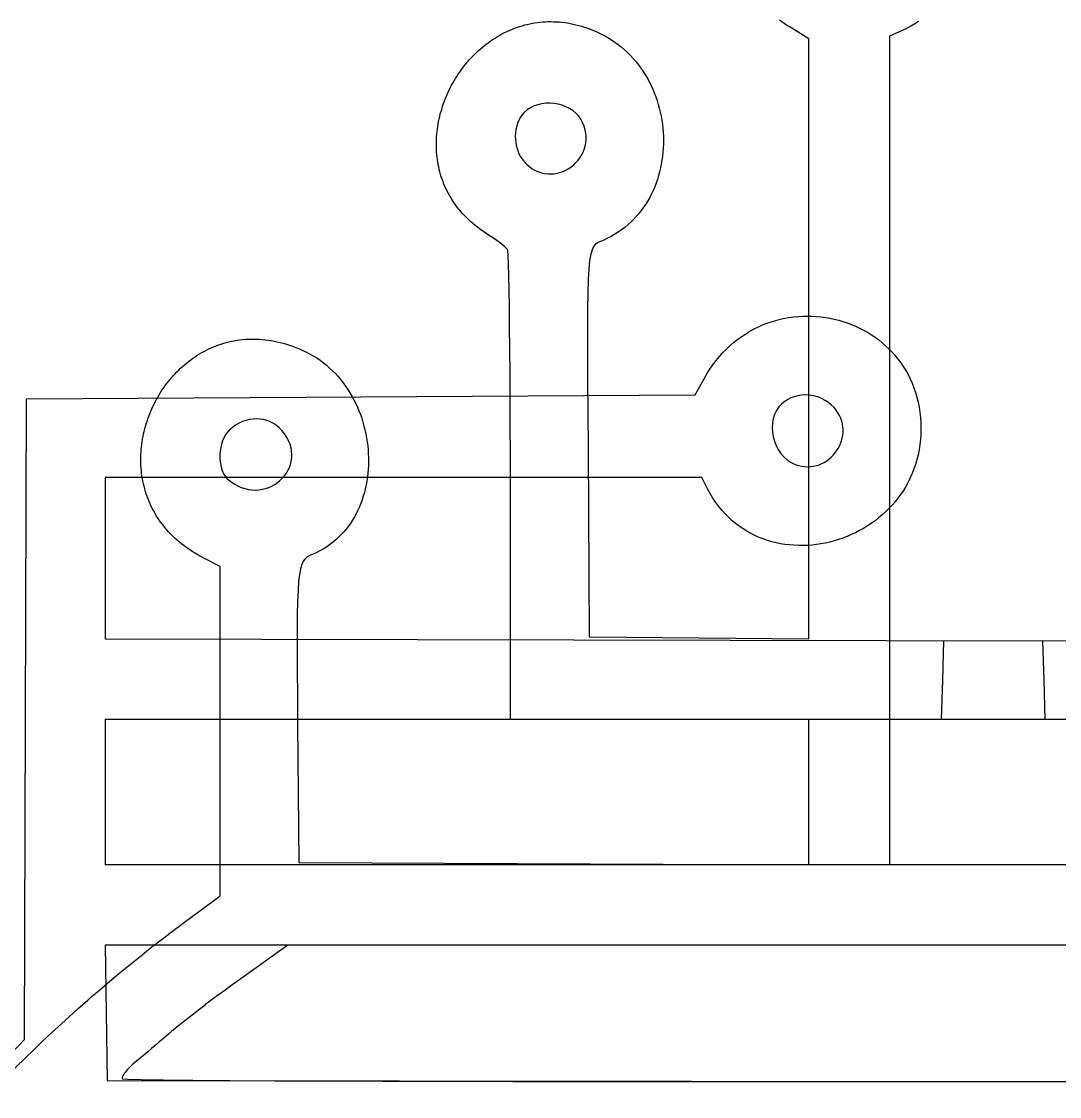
# Model space of a CAD drawing. Header units: inches. Extents: x -4 to 338, y -3 to 155.
# Drawn here: x 8.779 to 13.456, y 14.81 to 19.653 of the extents above; entities that cross this region are included whole.
import ezdxf

# ---------------------------------------------------------------- set-up
doc = ezdxf.new("R2010")
doc.units = ezdxf.units.IN
doc.layers.add('Bottom Overlay', color=54, linetype='Continuous')
doc.layers.add('Top Overlay', color=2, linetype='Continuous')

# ---------------------------------------------------------------- blocks, each defined once
blk = doc.blocks.new('IMPORTED_IMAGE_B_1')
at = {"layer": 'Bottom Overlay'}
for p, q in [((9.0423, -0.9267), (9.0319, -0.9191)), ((7.8082, -0.9687), (7.8187, -0.9641)), ((7.8187, -0.9641), (7.8294, -0.9596)), ((7.8294, -0.9596), (7.8402, -0.9555)), ((7.8402, -0.9555), (7.8511, -0.9515)), ((7.8511, -0.9515), (7.8621, -0.9479)), ((7.8621, -0.9479), (7.8732, -0.9445)), ((7.8732, -0.9445), (7.8844, -0.9414)), ((7.8844, -0.9414), (7.8957, -0.9386)), ((7.8957, -0.9386), (7.9072, -0.936)), ((7.9072, -0.936), (7.9187, -0.9337)), ((7.9187, -0.9337), (7.9304, -0.9318)), ((7.9304, -0.9318), (7.9421, -0.9301)), ((7.9421, -0.9301), (7.9539, -0.9287)), ((7.9539, -0.9287), (7.9658, -0.9276)), ((7.9658, -0.9276), (7.9779, -0.9269)), ((7.9779, -0.9269), (7.99, -0.9264)), ((7.99, -0.9264), (8.0021, -0.9263)), ((8.0021, -0.9263), (8.0144, -0.9265)), ((8.0144, -0.9265), (8.0267, -0.927)), ((8.0267, -0.927), (8.0392, -0.9279)), ((8.0392, -0.9279), (8.0517, -0.929)), ((8.0517, -0.929), (8.0642, -0.9306)), ((8.0642, -0.9306), (8.0769, -0.9324)), ((8.0769, -0.9324), (8.0896, -0.9347)), ((8.0896, -0.9347), (8.1023, -0.9372)), ((8.1023, -0.9372), (8.1152, -0.9402)), ((8.1152, -0.9402), (8.1281, -0.9435)), ((8.1281, -0.9435), (8.141, -0.9471)), ((8.141, -0.9471), (8.154, -0.9512)), ((8.154, -0.9512), (8.1671, -0.9556)), ((8.1671, -0.9556), (8.1802, -0.9604)), ((8.1802, -0.9604), (8.1934, -0.9656)), ((8.1934, -0.9656), (8.2066, -0.9712)), ((9.0531, -0.9342), (9.0423, -0.9267)), ((9.0642, -0.9415), (9.0531, -0.9342)), ((9.0755, -0.9487), (9.0642, -0.9415)), ((9.1644, -1.0034), (9.0755, -0.9487)), ((9.5849, -0.9656), (9.5277, -0.991)), ((9.6044, -0.9565), (9.5849, -0.9656)), ((9.6231, -0.9467), (9.6044, -0.9565)), ((9.6411, -0.9362), (9.6231, -0.9467)), ((9.6583, -0.9251), (9.6411, -0.9362)), ((7.7192, -1.0214), (7.7285, -1.0146)), ((7.7285, -1.0146), (7.738, -1.0081)), ((7.738, -1.0081), (7.7476, -1.0018)), ((7.7476, -1.0018), (7.7574, -0.9957)), ((7.7574, -0.9957), (7.7673, -0.9899)), ((7.7673, -0.9899), (7.7773, -0.9842)), ((7.7773, -0.9842), (7.7875, -0.9788)), ((7.7875, -0.9788), (7.7978, -0.9737)), ((7.7978, -0.9737), (7.8082, -0.9687)), ((8.2066, -0.9712), (8.2244, -0.9794)), ((8.2244, -0.9794), (8.2417, -0.9882)), ((8.2417, -0.9882), (8.2585, -0.9977)), ((8.2585, -0.9977), (8.2748, -1.0077)), ((8.2748, -1.0077), (8.2905, -1.0183)), ((9.1644, -3.7075), (9.1644, -1.0034)), ((9.5277, -0.991), (9.5277, -4.7241)), ((7.6663, -1.0659), (7.6747, -1.058)), ((7.6747, -1.058), (7.6833, -1.0503)), ((7.6833, -1.0503), (7.692, -1.0427)), ((7.692, -1.0427), (7.7009, -1.0354)), ((7.7009, -1.0354), (7.71, -1.0283)), ((7.71, -1.0283), (7.7192, -1.0214)), ((8.2905, -1.0183), (8.3056, -1.0294)), ((8.3056, -1.0294), (8.3203, -1.0411)), ((8.3203, -1.0411), (8.3343, -1.0532)), ((8.3343, -1.0532), (8.3479, -1.0658)), ((7.6191, -1.1167), (7.6265, -1.1079)), ((7.6265, -1.1079), (7.6342, -1.0991)), ((7.6342, -1.0991), (7.6419, -1.0906)), ((7.6419, -1.0906), (7.6499, -1.0822)), ((7.6499, -1.0822), (7.658, -1.0739)), ((7.658, -1.0739), (7.6663, -1.0659)), ((8.3479, -1.0658), (8.3609, -1.0789)), ((8.3609, -1.0789), (8.3734, -1.0925)), ((8.3734, -1.0925), (8.3853, -1.1064)), ((8.3853, -1.1064), (8.3967, -1.1207)), ((7.5846, -1.1633), (7.5911, -1.1537)), ((7.5911, -1.1537), (7.5979, -1.1443)), ((7.5979, -1.1443), (7.6048, -1.135)), ((7.6048, -1.135), (7.6118, -1.1258)), ((7.6118, -1.1258), (7.6191, -1.1167)), ((8.3967, -1.1207), (8.4075, -1.1355)), ((8.4075, -1.1355), (8.4178, -1.1505)), ((8.4178, -1.1505), (8.4275, -1.166)), ((7.5547, -1.2131), (7.5603, -1.2029)), ((7.5603, -1.2029), (7.5661, -1.1928)), ((7.5661, -1.1928), (7.5721, -1.1829)), ((7.5721, -1.1829), (7.5782, -1.173)), ((7.5782, -1.173), (7.5846, -1.1633)), ((8.4275, -1.166), (8.4367, -1.1817)), ((8.4367, -1.1817), (8.4454, -1.1977)), ((8.4454, -1.1977), (8.4535, -1.2141)), ((7.5299, -1.2655), (7.5344, -1.2548)), ((7.5344, -1.2548), (7.5392, -1.2443)), ((7.5392, -1.2443), (7.5442, -1.2338)), ((7.5442, -1.2338), (7.5494, -1.2234)), ((7.5494, -1.2234), (7.5547, -1.2131)), ((8.4535, -1.2141), (8.4611, -1.2306)), ((8.4611, -1.2306), (8.4681, -1.2474)), ((8.4681, -1.2474), (8.4745, -1.2645)), ((7.5137, -1.3089), (7.5174, -1.298)), ((7.5174, -1.298), (7.5214, -1.2871)), ((7.5214, -1.2871), (7.5255, -1.2762)), ((7.5255, -1.2762), (7.5299, -1.2655)), ((7.9265, -1.3063), (7.9105, -1.314)), ((7.9435, -1.3005), (7.9265, -1.3063)), ((7.9265, -1.3063), (7.9265, -1.3063)), ((7.9612, -1.2965), (7.9435, -1.3005)), ((7.9435, -1.3005), (7.9435, -1.3005)), ((7.9795, -1.2943), (7.9612, -1.2965)), ((7.9612, -1.2965), (7.9612, -1.2965)), ((7.998, -1.2939), (7.9795, -1.2943)), ((7.9795, -1.2943), (7.9795, -1.2943)), ((8.0165, -1.2953), (7.998, -1.2939)), ((7.998, -1.2939), (7.998, -1.2939)), ((8.0349, -1.2983), (8.0165, -1.2953)), ((8.0165, -1.2953), (8.0165, -1.2953)), ((8.0527, -1.3031), (8.0349, -1.2983)), ((8.0349, -1.2983), (8.0349, -1.2983)), ((8.0698, -1.3095), (8.0527, -1.3031)), ((8.0527, -1.3031), (8.0527, -1.3031)), ((8.4745, -1.2645), (8.4804, -1.2817)), ((8.4804, -1.2817), (8.4858, -1.2991)), ((8.4858, -1.2991), (8.4906, -1.3167)), ((7.4986, -1.3646), (7.5011, -1.3534)), ((7.5011, -1.3534), (7.5039, -1.3422)), ((7.5039, -1.3422), (7.507, -1.331)), ((7.507, -1.331), (7.5102, -1.3199)), ((7.5102, -1.3199), (7.5137, -1.3089)), ((7.8731, -1.3456), (7.865, -1.3573)), ((7.8824, -1.335), (7.8731, -1.3456)), ((7.8731, -1.3456), (7.8731, -1.3456)), ((7.8957, -1.3235), (7.8824, -1.335)), ((7.8824, -1.335), (7.8824, -1.335)), ((7.9105, -1.314), (7.8957, -1.3235)), ((7.8957, -1.3235), (7.8957, -1.3235)), ((7.9105, -1.314), (7.9105, -1.314)), ((8.086, -1.3176), (8.0698, -1.3095)), ((8.0698, -1.3095), (8.0698, -1.3095)), ((8.101, -1.3272), (8.086, -1.3176)), ((8.086, -1.3176), (8.086, -1.3176)), ((8.1145, -1.3384), (8.101, -1.3272)), ((8.101, -1.3272), (8.101, -1.3272)), ((8.1264, -1.3512), (8.1145, -1.3384)), ((8.1145, -1.3384), (8.1145, -1.3384)), ((8.1363, -1.3655), (8.1264, -1.3512)), ((8.1264, -1.3512), (8.1264, -1.3512)), ((8.4906, -1.3167), (8.4948, -1.3344)), ((8.4948, -1.3344), (8.4985, -1.3522)), ((8.4985, -1.3522), (8.5017, -1.3701)), ((7.4906, -1.4099), (7.4922, -1.3985)), ((7.4922, -1.3985), (7.4941, -1.3872)), ((7.4941, -1.3872), (7.4962, -1.3759)), ((7.4962, -1.3759), (7.4986, -1.3646)), ((7.8479, -1.3975), (7.8446, -1.4121)), ((7.8524, -1.3834), (7.8479, -1.3975)), ((7.8479, -1.3975), (7.8479, -1.3975)), ((7.858, -1.3699), (7.8524, -1.3834)), ((7.8524, -1.3834), (7.8524, -1.3834)), ((7.865, -1.3573), (7.858, -1.3699)), ((7.858, -1.3699), (7.858, -1.3699)), ((7.865, -1.3573), (7.865, -1.3573)), ((8.1447, -1.3814), (8.1363, -1.3655)), ((8.1363, -1.3655), (8.1363, -1.3655)), ((8.1514, -1.3973), (8.1447, -1.3814)), ((8.1447, -1.3814), (8.1447, -1.3814)), ((8.1562, -1.413), (8.1514, -1.3973)), ((8.1514, -1.3973), (8.1514, -1.3973)), ((8.5017, -1.3701), (8.5043, -1.3881)), ((8.5043, -1.3881), (8.5063, -1.4061)), ((7.4865, -1.4556), (7.4872, -1.4442)), ((7.4872, -1.4442), (7.4881, -1.4327)), ((7.4881, -1.4327), (7.4892, -1.4213)), ((7.4892, -1.4213), (7.4906, -1.4099)), ((7.8426, -1.4272), (7.8418, -1.4424)), ((7.8418, -1.4424), (7.8418, -1.4424)), ((7.8418, -1.4424), (7.8423, -1.4578)), ((7.8446, -1.4121), (7.8426, -1.4272)), ((7.8426, -1.4272), (7.8426, -1.4272)), ((7.8446, -1.4121), (7.8446, -1.4121)), ((8.1594, -1.4286), (8.1562, -1.413)), ((8.1562, -1.413), (8.1562, -1.413)), ((8.1609, -1.4439), (8.1594, -1.4286)), ((8.1594, -1.4286), (8.1594, -1.4286)), ((8.1609, -1.4589), (8.1609, -1.4439)), ((8.1609, -1.4439), (8.1609, -1.4439)), ((8.5063, -1.4061), (8.5078, -1.4242)), ((8.5078, -1.4242), (8.5087, -1.4423)), ((8.5087, -1.4423), (8.5091, -1.4604)), ((7.486, -1.4785), (7.4861, -1.4671)), ((7.4861, -1.4899), (7.486, -1.4785)), ((7.4861, -1.4671), (7.4865, -1.4556)), ((7.4865, -1.5014), (7.4861, -1.4899)), ((7.8423, -1.4578), (7.8423, -1.4578)), ((7.8423, -1.4578), (7.8439, -1.473)), ((7.8439, -1.473), (7.8439, -1.473)), ((7.8439, -1.473), (7.8468, -1.4881)), ((7.8468, -1.4881), (7.8468, -1.4881)), ((7.8468, -1.4881), (7.8509, -1.5028)), ((8.1525, -1.5016), (8.1566, -1.4878)), ((8.1566, -1.4878), (8.1595, -1.4736)), ((8.1566, -1.4878), (8.1566, -1.4878)), ((8.1595, -1.4736), (8.1609, -1.4589)), ((8.1595, -1.4736), (8.1595, -1.4736)), ((8.1609, -1.4589), (8.1609, -1.4589)), ((8.5081, -1.4965), (8.5068, -1.5145)), ((8.5089, -1.4785), (8.5081, -1.4965)), ((8.5091, -1.4604), (8.5089, -1.4785)), ((7.4871, -1.5128), (7.4865, -1.5014)), ((7.488, -1.5242), (7.4871, -1.5128)), ((7.4892, -1.5356), (7.488, -1.5242)), ((7.4906, -1.5469), (7.4892, -1.5356)), ((7.4923, -1.5583), (7.4906, -1.5469)), ((7.8509, -1.5028), (7.8509, -1.5028)), ((7.8509, -1.5028), (7.8563, -1.517)), ((7.8563, -1.517), (7.8563, -1.517)), ((7.8563, -1.517), (7.8629, -1.5306)), ((7.8629, -1.5306), (7.8629, -1.5306)), ((7.8629, -1.5306), (7.8708, -1.5433)), ((7.8708, -1.5433), (7.8708, -1.5433)), ((7.8708, -1.5433), (7.8798, -1.5551)), ((8.1246, -1.5509), (8.1331, -1.5395)), ((8.1331, -1.5395), (8.1407, -1.5275)), ((8.1331, -1.5395), (8.1331, -1.5395)), ((8.1407, -1.5275), (8.1472, -1.5149)), ((8.1407, -1.5275), (8.1407, -1.5275)), ((8.1472, -1.5149), (8.1525, -1.5016)), ((8.1472, -1.5149), (8.1472, -1.5149)), ((8.1525, -1.5016), (8.1525, -1.5016)), ((8.505, -1.5324), (8.5025, -1.5502)), ((8.5068, -1.5145), (8.505, -1.5324)), ((7.4943, -1.5695), (7.4923, -1.5583)), ((7.4966, -1.5808), (7.4943, -1.5695)), ((7.4991, -1.592), (7.4966, -1.5808)), ((7.5019, -1.6032), (7.4991, -1.592)), ((7.8798, -1.5551), (7.8798, -1.5551)), ((7.8798, -1.5551), (7.8922, -1.5682)), ((7.8922, -1.5682), (7.8922, -1.5682)), ((7.8922, -1.5682), (7.905, -1.5795)), ((7.905, -1.5795), (7.905, -1.5795)), ((7.905, -1.5795), (7.9182, -1.589)), ((7.9182, -1.589), (7.9182, -1.589)), ((7.9182, -1.589), (7.9318, -1.5968)), ((7.9318, -1.5968), (7.9318, -1.5968)), ((7.9318, -1.5968), (7.9457, -1.603)), ((8.0571, -1.6008), (8.0699, -1.5949)), ((8.0699, -1.5949), (8.0822, -1.588)), ((8.0699, -1.5949), (8.0699, -1.5949)), ((8.0822, -1.588), (8.0939, -1.58)), ((8.0822, -1.588), (8.0822, -1.588)), ((8.0939, -1.58), (8.1049, -1.5712)), ((8.0939, -1.58), (8.0939, -1.58)), ((8.1049, -1.5712), (8.1151, -1.5614)), ((8.1049, -1.5712), (8.1049, -1.5712)), ((8.1151, -1.5614), (8.1246, -1.5509)), ((8.1151, -1.5614), (8.1151, -1.5614)), ((8.1246, -1.5509), (8.1246, -1.5509)), ((8.496, -1.5854), (8.4918, -1.6027)), ((8.4995, -1.5679), (8.496, -1.5854)), ((8.5025, -1.5502), (8.4995, -1.5679)), ((7.5051, -1.6143), (7.5019, -1.6032)), ((7.5084, -1.6253), (7.5051, -1.6143)), ((7.5121, -1.6363), (7.5084, -1.6253)), ((7.5161, -1.6472), (7.5121, -1.6363)), ((7.9457, -1.603), (7.9457, -1.603)), ((7.9457, -1.603), (7.9598, -1.6076)), ((7.9598, -1.6076), (7.9598, -1.6076)), ((7.9598, -1.6076), (7.974, -1.6107)), ((7.974, -1.6107), (7.974, -1.6107)), ((7.974, -1.6107), (7.9882, -1.6124)), ((7.9882, -1.6124), (7.9882, -1.6124)), ((7.9882, -1.6124), (8.0024, -1.6126)), ((8.0024, -1.6126), (8.0164, -1.6115)), ((8.0024, -1.6126), (8.0024, -1.6126)), ((8.0164, -1.6115), (8.0303, -1.6092)), ((8.0164, -1.6115), (8.0164, -1.6115)), ((8.0303, -1.6092), (8.0439, -1.6055)), ((8.0303, -1.6092), (8.0303, -1.6092)), ((8.0439, -1.6055), (8.0571, -1.6008)), ((8.0439, -1.6055), (8.0439, -1.6055)), ((8.0571, -1.6008), (8.0571, -1.6008)), ((8.4819, -1.6369), (8.4761, -1.6536)), ((8.4872, -1.6199), (8.4819, -1.6369)), ((8.4918, -1.6027), (8.4872, -1.6199)), ((7.5204, -1.658), (7.5161, -1.6472)), ((7.5249, -1.6688), (7.5204, -1.658)), ((7.5298, -1.6795), (7.5249, -1.6688)), ((7.5349, -1.6901), (7.5298, -1.6795)), ((7.5404, -1.7006), (7.5349, -1.6901)), ((8.4628, -1.6863), (8.4553, -1.7023)), ((8.4697, -1.6701), (8.4628, -1.6863)), ((8.4761, -1.6536), (8.4697, -1.6701)), ((7.5462, -1.711), (7.5404, -1.7006)), ((7.5523, -1.7213), (7.5462, -1.711)), ((7.5586, -1.7315), (7.5523, -1.7213)), ((7.5654, -1.7416), (7.5586, -1.7315)), ((7.5724, -1.7516), (7.5654, -1.7416)), ((8.4385, -1.7332), (8.4293, -1.7482)), ((8.4472, -1.7179), (8.4385, -1.7332)), ((8.4553, -1.7023), (8.4472, -1.7179)), ((7.5797, -1.7614), (7.5724, -1.7516)), ((7.5874, -1.7712), (7.5797, -1.7614)), ((7.5953, -1.7808), (7.5874, -1.7712)), ((7.6036, -1.7903), (7.5953, -1.7808)), ((7.6123, -1.7996), (7.6036, -1.7903)), ((8.3982, -1.7908), (8.3867, -1.8042)), ((8.4091, -1.777), (8.3982, -1.7908)), ((8.4195, -1.7628), (8.4091, -1.777)), ((8.4293, -1.7482), (8.4195, -1.7628)), ((7.6212, -1.8088), (7.6123, -1.7996)), ((7.6305, -1.8179), (7.6212, -1.8088)), ((7.6402, -1.8268), (7.6305, -1.8179)), ((7.6501, -1.8356), (7.6402, -1.8268)), ((7.6604, -1.8442), (7.6501, -1.8356)), ((8.362, -1.8297), (8.3487, -1.8417)), ((8.3746, -1.8172), (8.362, -1.8297)), ((8.3867, -1.8042), (8.3746, -1.8172)), ((7.6711, -1.8526), (7.6604, -1.8442)), ((7.6821, -1.8609), (7.6711, -1.8526)), ((7.6934, -1.869), (7.6821, -1.8609)), ((7.7051, -1.8769), (7.6934, -1.869)), ((7.7172, -1.8847), (7.7051, -1.8769)), ((7.7476, -1.9047), (7.7172, -1.8847)), ((8.29, -1.8844), (8.2739, -1.8936)), ((8.3056, -1.8745), (8.29, -1.8844)), ((8.3205, -1.8641), (8.3056, -1.8745)), ((8.3349, -1.8531), (8.3205, -1.8641)), ((8.3487, -1.8417), (8.3349, -1.8531)), ((7.7746, -1.9241), (7.7476, -1.9047)), ((7.7951, -1.9406), (7.7746, -1.9241)), ((8.2036, -1.9292), (8.1948, -1.9392)), ((8.214, -1.922), (8.2036, -1.9292)), ((8.2261, -1.9162), (8.214, -1.922)), ((8.24, -1.9103), (8.2261, -1.9162)), ((8.2572, -1.9023), (8.24, -1.9103)), ((8.2739, -1.8936), (8.2572, -1.9023)), ((7.8062, -1.9521), (7.7951, -1.9406)), ((7.8074, -1.9581), (7.8062, -1.9521)), ((7.8091, -1.9805), (7.8074, -1.9581)), ((7.8107, -2.0183), (7.8091, -1.9805)), ((8.1814, -1.9744), (8.1766, -2.0026)), ((8.1874, -1.9538), (8.1814, -1.9744)), ((8.1948, -1.9392), (8.1874, -1.9538)), ((7.8122, -2.0704), (7.8107, -2.0183)), ((8.1766, -2.0026), (8.1729, -2.04)), ((7.8136, -2.1358), (7.8122, -2.0704)), ((8.1729, -2.04), (8.1702, -2.088)), ((8.1702, -2.088), (8.1683, -2.1482)), ((7.8149, -2.2134), (7.8136, -2.1358)), ((8.1683, -2.1482), (8.1673, -2.2222)), ((7.8161, -2.3021), (7.8149, -2.2134)), ((8.1673, -2.2222), (8.1669, -2.3116)), ((7.8171, -2.4008), (7.8161, -2.3021)), ((8.1669, -2.3116), (8.167, -2.4178)), ((6.5278, -2.3752), (6.5394, -2.3719)), ((6.5394, -2.3719), (6.5512, -2.3689)), ((6.5512, -2.3689), (6.5631, -2.3662)), ((6.5631, -2.3662), (6.5752, -2.3638)), ((6.5752, -2.3638), (6.5873, -2.3618)), ((6.5873, -2.3618), (6.5996, -2.36)), ((6.5996, -2.36), (6.612, -2.3586)), ((6.612, -2.3586), (6.6245, -2.3575)), ((6.6245, -2.3575), (6.6371, -2.3567)), ((6.6371, -2.3567), (6.6499, -2.3563)), ((6.6499, -2.3563), (6.6627, -2.3562)), ((6.6627, -2.3562), (6.6757, -2.3564)), ((6.6757, -2.3564), (6.6887, -2.357)), ((6.6887, -2.357), (6.7018, -2.358)), ((6.7018, -2.358), (6.7151, -2.3594)), ((6.7151, -2.3594), (6.7284, -2.3611)), ((6.7284, -2.3611), (6.7419, -2.3631)), ((6.7419, -2.3631), (6.7554, -2.3656)), ((6.7554, -2.3656), (6.769, -2.3684)), ((6.769, -2.3684), (6.7827, -2.3717)), ((6.7827, -2.3717), (6.7965, -2.3753)), ((6.4188, -2.4234), (6.429, -2.4174)), ((6.429, -2.4174), (6.4394, -2.4117)), ((6.4394, -2.4117), (6.45, -2.4062)), ((6.45, -2.4062), (6.4607, -2.4009)), ((6.4607, -2.4009), (6.4715, -2.396)), ((6.4715, -2.396), (6.4825, -2.3912)), ((6.4825, -2.3912), (6.4936, -2.3868)), ((6.4936, -2.3868), (6.5048, -2.3827)), ((6.5048, -2.3827), (6.5162, -2.3788)), ((6.5162, -2.3788), (6.5278, -2.3752)), ((6.7965, -2.3753), (6.8104, -2.3793)), ((6.8104, -2.3793), (6.8243, -2.3837)), ((6.8243, -2.3837), (6.8383, -2.3886)), ((6.8383, -2.3886), (6.8524, -2.3938)), ((6.8524, -2.3938), (6.8666, -2.3995)), ((6.8666, -2.3995), (6.8808, -2.4056)), ((6.8808, -2.4056), (6.8982, -2.4137)), ((6.8982, -2.4137), (6.915, -2.4224)), ((7.818, -2.5085), (7.8171, -2.4008)), ((8.167, -2.4178), (8.1675, -2.5424)), ((6.3517, -2.4718), (6.3608, -2.4642)), ((6.3608, -2.4642), (6.37, -2.4569)), ((6.37, -2.4569), (6.3795, -2.4497)), ((6.3795, -2.4497), (6.3891, -2.4428)), ((6.3891, -2.4428), (6.3988, -2.4361)), ((6.3988, -2.4361), (6.4087, -2.4296)), ((6.4087, -2.4296), (6.4188, -2.4234)), ((6.915, -2.4224), (6.9313, -2.4317)), ((6.9313, -2.4317), (6.9471, -2.4416)), ((6.9471, -2.4416), (6.9624, -2.4521)), ((6.9624, -2.4521), (6.9772, -2.4631)), ((6.9772, -2.4631), (6.9914, -2.4746)), ((6.3008, -2.5214), (6.3088, -2.5127)), ((6.3088, -2.5127), (6.317, -2.5041)), ((6.317, -2.5041), (6.3254, -2.4958)), ((6.3254, -2.4958), (6.334, -2.4876)), ((6.334, -2.4876), (6.3427, -2.4796)), ((6.3427, -2.4796), (6.3517, -2.4718)), ((6.9914, -2.4746), (7.0052, -2.4867)), ((7.0052, -2.4867), (7.0184, -2.4992)), ((7.0184, -2.4992), (7.0312, -2.5121)), ((7.0312, -2.5121), (7.0434, -2.5256)), ((7.8188, -2.6241), (7.818, -2.5085)), ((6.2635, -2.5677), (6.2706, -2.5581)), ((6.2706, -2.5581), (6.2778, -2.5487)), ((6.2778, -2.5487), (6.2853, -2.5394)), ((6.2853, -2.5394), (6.2929, -2.5304)), ((6.2929, -2.5304), (6.3008, -2.5214)), ((7.0434, -2.5256), (7.0551, -2.5394)), ((7.0551, -2.5394), (7.0663, -2.5536)), ((7.0663, -2.5536), (7.077, -2.5682)), ((8.1675, -2.5424), (8.1683, -2.687)), ((6.2312, -2.6177), (6.2372, -2.6074)), ((6.2372, -2.6074), (6.2435, -2.5973)), ((6.2435, -2.5973), (6.2499, -2.5873)), ((6.2499, -2.5873), (6.2566, -2.5774)), ((6.2566, -2.5774), (6.2635, -2.5677)), ((7.077, -2.5682), (7.0872, -2.5832)), ((7.0872, -2.5832), (7.0968, -2.5985)), ((7.0968, -2.5985), (7.1059, -2.6141)), ((7.1059, -2.6141), (7.1145, -2.63)), ((6.2041, -2.6708), (6.2091, -2.6599)), ((6.2091, -2.6599), (6.2143, -2.6492)), ((6.2143, -2.6492), (6.2197, -2.6386)), ((6.2197, -2.6386), (6.2253, -2.6281)), ((6.2253, -2.6281), (6.2312, -2.6177)), ((7.1145, -2.63), (7.1226, -2.6462)), ((7.1226, -2.6462), (7.1301, -2.6627)), ((7.1301, -2.6627), (7.1372, -2.6793)), ((7.8193, -2.7465), (7.8188, -2.6241)), ((6.1864, -2.7151), (6.1905, -2.7039)), ((6.1905, -2.7039), (6.1948, -2.6928)), ((6.1948, -2.6928), (6.1993, -2.6817)), ((6.1993, -2.6817), (6.2041, -2.6708)), ((7.1372, -2.6793), (7.1437, -2.6962)), ((7.1437, -2.6962), (7.1496, -2.7133)), ((8.1683, -2.687), (8.1693, -2.8531)), ((6.1725, -2.7607), (6.1756, -2.7492)), ((6.1756, -2.7492), (6.179, -2.7378)), ((6.179, -2.7378), (6.1826, -2.7264)), ((6.1826, -2.7264), (6.1864, -2.7151)), ((6.5672, -2.7548), (6.5531, -2.7668)), ((6.5818, -2.7444), (6.5672, -2.7548)), ((6.5672, -2.7548), (6.5672, -2.7548)), ((6.597, -2.7356), (6.5818, -2.7444)), ((6.5818, -2.7444), (6.5818, -2.7444)), ((6.6125, -2.7284), (6.597, -2.7356)), ((6.597, -2.7356), (6.597, -2.7356)), ((6.6283, -2.7229), (6.6125, -2.7284)), ((6.6125, -2.7284), (6.6125, -2.7284)), ((6.6443, -2.7189), (6.6283, -2.7229)), ((6.6283, -2.7229), (6.6283, -2.7229)), ((6.6604, -2.7166), (6.6443, -2.7189)), ((6.6443, -2.7189), (6.6443, -2.7189)), ((6.6763, -2.7158), (6.6604, -2.7166)), ((6.6604, -2.7166), (6.6604, -2.7166)), ((6.6922, -2.7167), (6.6763, -2.7158)), ((6.6763, -2.7158), (6.6763, -2.7158)), ((6.7077, -2.7192), (6.6922, -2.7167)), ((6.6922, -2.7167), (6.6922, -2.7167)), ((6.7229, -2.7233), (6.7077, -2.7192)), ((6.7077, -2.7192), (6.7077, -2.7192)), ((6.7376, -2.729), (6.7229, -2.7233)), ((6.7229, -2.7233), (6.7229, -2.7233)), ((6.7518, -2.7363), (6.7376, -2.729)), ((6.7376, -2.729), (6.7376, -2.729)), ((6.7652, -2.7452), (6.7518, -2.7363)), ((6.7518, -2.7363), (6.7518, -2.7363)), ((6.7778, -2.7557), (6.7652, -2.7452)), ((6.7652, -2.7452), (6.7652, -2.7452)), ((6.7895, -2.7678), (6.7778, -2.7557)), ((6.7778, -2.7557), (6.7778, -2.7557)), ((7.1496, -2.7133), (7.1551, -2.7306)), ((7.1551, -2.7306), (7.16, -2.748)), ((7.16, -2.748), (7.1644, -2.7655)), ((7.8197, -2.8747), (7.8193, -2.7465)), ((6.1605, -2.819), (6.1624, -2.8072)), ((6.1624, -2.8072), (6.1646, -2.7955)), ((6.1646, -2.7955), (6.167, -2.7839)), ((6.167, -2.7839), (6.1696, -2.7723)), ((6.1696, -2.7723), (6.1725, -2.7607)), ((6.5289, -2.8012), (6.5231, -2.8152)), ((6.5359, -2.7883), (6.5289, -2.8012)), ((6.5289, -2.8012), (6.5289, -2.8012)), ((6.544, -2.7767), (6.5359, -2.7883)), ((6.5359, -2.7883), (6.5359, -2.7883)), ((6.5531, -2.7668), (6.544, -2.7767)), ((6.544, -2.7767), (6.544, -2.7767)), ((6.5531, -2.7668), (6.5531, -2.7668)), ((6.8018, -2.7833), (6.7895, -2.7678)), ((6.7895, -2.7678), (6.7895, -2.7678)), ((6.8121, -2.799), (6.8018, -2.7833)), ((6.8018, -2.7833), (6.8018, -2.7833)), ((6.8203, -2.8148), (6.8121, -2.799)), ((6.8121, -2.799), (6.8121, -2.799)), ((7.1644, -2.7655), (7.1683, -2.7832)), ((7.1683, -2.7832), (7.1716, -2.8009)), ((7.1716, -2.8009), (7.1744, -2.8187)), ((6.1555, -2.8662), (6.1564, -2.8544)), ((6.1564, -2.8544), (6.1575, -2.8426)), ((6.1575, -2.8426), (6.1589, -2.8308)), ((6.1589, -2.8308), (6.1605, -2.819)), ((6.5148, -2.8457), (6.5124, -2.8617)), ((6.5184, -2.8301), (6.5148, -2.8457)), ((6.5148, -2.8457), (6.5148, -2.8457)), ((6.5231, -2.8152), (6.5184, -2.8301)), ((6.5184, -2.8301), (6.5184, -2.8301)), ((6.5231, -2.8152), (6.5231, -2.8152)), ((6.8267, -2.8305), (6.8203, -2.8148)), ((6.8203, -2.8148), (6.8203, -2.8148)), ((6.8312, -2.8462), (6.8267, -2.8305)), ((6.8267, -2.8305), (6.8267, -2.8305)), ((6.8339, -2.8617), (6.8312, -2.8462)), ((6.8312, -2.8462), (6.8312, -2.8462)), ((7.1744, -2.8187), (7.1766, -2.8366)), ((7.1766, -2.8366), (7.1784, -2.8545)), ((7.1784, -2.8545), (7.1795, -2.8724)), ((8.1693, -2.8531), (8.1744, -3.6978)), ((6.1545, -2.89), (6.1549, -2.8781)), ((6.1545, -2.9018), (6.1545, -2.89)), ((6.1547, -2.9137), (6.1545, -2.9018)), ((6.1549, -2.8781), (6.1555, -2.8662)), ((6.5112, -2.8779), (6.5111, -2.894)), ((6.5111, -2.894), (6.5111, -2.894)), ((6.5111, -2.894), (6.5122, -2.9098)), ((6.5124, -2.8617), (6.5112, -2.8779)), ((6.5112, -2.8779), (6.5112, -2.8779)), ((6.5124, -2.8617), (6.5124, -2.8617)), ((6.8323, -2.9067), (6.8344, -2.892)), ((6.8349, -2.877), (6.8339, -2.8617)), ((6.8339, -2.8617), (6.8339, -2.8617)), ((6.8344, -2.892), (6.8349, -2.877)), ((6.8344, -2.892), (6.8344, -2.892)), ((6.8349, -2.877), (6.8349, -2.877)), ((7.1795, -2.8724), (7.1802, -2.8902)), ((7.1802, -2.8902), (7.1803, -2.9081)), ((7.8199, -3.0076), (7.8197, -2.8747)), ((6.1551, -2.9256), (6.1547, -2.9137)), ((6.1559, -2.9374), (6.1551, -2.9256)), ((6.1569, -2.9492), (6.1559, -2.9374)), ((6.1582, -2.9611), (6.1569, -2.9492)), ((6.5122, -2.9098), (6.5122, -2.9098)), ((6.5122, -2.9098), (6.5145, -2.9251)), ((6.5145, -2.9251), (6.5145, -2.9251)), ((6.5145, -2.9251), (6.518, -2.9396)), ((6.518, -2.9396), (6.518, -2.9396)), ((6.518, -2.9396), (6.5227, -2.9531)), ((6.5227, -2.9531), (6.5227, -2.9531)), ((6.5227, -2.9531), (6.5286, -2.9654)), ((6.8102, -2.9604), (6.8176, -2.9479)), ((6.8176, -2.9479), (6.8238, -2.9347)), ((6.8176, -2.9479), (6.8176, -2.9479)), ((6.8238, -2.9347), (6.8287, -2.9209)), ((6.8238, -2.9347), (6.8238, -2.9347)), ((6.8287, -2.9209), (6.8323, -2.9067)), ((6.8287, -2.9209), (6.8287, -2.9209)), ((6.8323, -2.9067), (6.8323, -2.9067)), ((7.1789, -2.9436), (7.1774, -2.9612)), ((7.1799, -2.9259), (7.1789, -2.9436)), ((7.1803, -2.9081), (7.1799, -2.9259)), ((6.1598, -2.9728), (6.1582, -2.9611)), ((6.1617, -2.9846), (6.1598, -2.9728)), ((6.1638, -2.9963), (6.1617, -2.9846)), ((6.1663, -3.008), (6.1638, -2.9963)), ((6.5286, -2.9654), (6.5286, -2.9654)), ((6.5286, -2.9654), (6.5357, -2.9762)), ((6.5357, -2.9762), (6.5357, -2.9762)), ((6.5357, -2.9762), (6.5441, -2.9853)), ((6.5441, -2.9853), (6.5441, -2.9853)), ((6.5441, -2.9853), (6.5595, -2.9981)), ((6.5595, -2.9981), (6.5595, -2.9981)), ((6.5595, -2.9981), (6.5752, -3.0089)), ((6.77, -3.0029), (6.7814, -2.9936)), ((6.7814, -2.9936), (6.792, -2.9834)), ((6.7814, -2.9936), (6.7814, -2.9936)), ((6.792, -2.9834), (6.8016, -2.9723)), ((6.792, -2.9834), (6.792, -2.9834)), ((6.8016, -2.9723), (6.8102, -2.9604)), ((6.8016, -2.9723), (6.8016, -2.9723)), ((6.8102, -2.9604), (6.8102, -2.9604)), ((7.1728, -2.9961), (7.1696, -3.0133)), ((7.1753, -2.9787), (7.1728, -2.9961)), ((7.1774, -2.9612), (7.1753, -2.9787)), ((6.169, -3.0196), (6.1663, -3.008)), ((6.172, -3.0312), (6.169, -3.0196)), ((6.1754, -3.0427), (6.172, -3.0312)), ((6.179, -3.0541), (6.1754, -3.0427)), ((6.5752, -3.0089), (6.5752, -3.0089)), ((6.5752, -3.0089), (6.5912, -3.0179)), ((6.5912, -3.0179), (6.5912, -3.0179)), ((6.5912, -3.0179), (6.6072, -3.025)), ((6.6072, -3.025), (6.6072, -3.025)), ((6.6072, -3.025), (6.6233, -3.0303)), ((6.6233, -3.0303), (6.6233, -3.0303)), ((6.6233, -3.0303), (6.6394, -3.034)), ((6.6394, -3.034), (6.6394, -3.034)), ((6.6394, -3.034), (6.6554, -3.0361)), ((6.6554, -3.0361), (6.6554, -3.0361)), ((6.6554, -3.0361), (6.6712, -3.0366)), ((6.6712, -3.0366), (6.6867, -3.0357)), ((6.6712, -3.0366), (6.6712, -3.0366)), ((6.6867, -3.0357), (6.7019, -3.0333)), ((6.6867, -3.0357), (6.6867, -3.0357)), ((6.7019, -3.0333), (6.7167, -3.0296)), ((6.7019, -3.0333), (6.7019, -3.0333)), ((6.7167, -3.0296), (6.731, -3.0247)), ((6.7167, -3.0296), (6.7167, -3.0296)), ((6.731, -3.0247), (6.7446, -3.0185)), ((6.731, -3.0247), (6.731, -3.0247)), ((6.7446, -3.0185), (6.7577, -3.0112)), ((6.7446, -3.0185), (6.7446, -3.0185)), ((6.7577, -3.0112), (6.77, -3.0029)), ((6.7577, -3.0112), (6.7577, -3.0112)), ((6.77, -3.0029), (6.77, -3.0029)), ((7.1617, -3.0472), (7.1569, -3.0639)), ((7.1659, -3.0304), (7.1617, -3.0472)), ((7.1696, -3.0133), (7.1659, -3.0304)), ((7.8202, -4.0702), (7.8199, -3.0076)), ((6.1829, -3.0655), (6.179, -3.0541)), ((6.1872, -3.0768), (6.1829, -3.0655)), ((6.1917, -3.0881), (6.1872, -3.0768)), ((6.1965, -3.0992), (6.1917, -3.0881)), ((6.2017, -3.1103), (6.1965, -3.0992)), ((7.1457, -3.0964), (7.1393, -3.1122)), ((7.1516, -3.0802), (7.1457, -3.0964)), ((7.1569, -3.0639), (7.1516, -3.0802)), ((6.2072, -3.1212), (6.2017, -3.1103)), ((6.213, -3.1321), (6.2072, -3.1212)), ((6.2191, -3.1429), (6.213, -3.1321)), ((6.2255, -3.1535), (6.2191, -3.1429)), ((7.1248, -3.143), (7.1167, -3.1579)), ((7.1323, -3.1278), (7.1248, -3.143)), ((7.1393, -3.1122), (7.1323, -3.1278)), ((6.2323, -3.1641), (6.2255, -3.1535)), ((6.2393, -3.1745), (6.2323, -3.1641)), ((6.2467, -3.1848), (6.2393, -3.1745)), ((6.2545, -3.1949), (6.2467, -3.1848)), ((6.2625, -3.205), (6.2545, -3.1949)), ((7.0988, -3.1865), (7.0891, -3.2003)), ((7.108, -3.1724), (7.0988, -3.1865)), ((7.1167, -3.1579), (7.108, -3.1724)), ((6.271, -3.2149), (6.2625, -3.205)), ((6.2797, -3.2246), (6.271, -3.2149)), ((6.2888, -3.2342), (6.2797, -3.2246)), ((6.2982, -3.2437), (6.2888, -3.2342)), ((6.308, -3.253), (6.2982, -3.2437)), ((7.0564, -3.2389), (7.0444, -3.2508)), ((7.0679, -3.2265), (7.0564, -3.2389)), ((7.0787, -3.2136), (7.0679, -3.2265)), ((7.0891, -3.2003), (7.0787, -3.2136)), ((6.3181, -3.2621), (6.308, -3.253)), ((6.3285, -3.2711), (6.3181, -3.2621)), ((6.3394, -3.2798), (6.3285, -3.2711)), ((6.3505, -3.2884), (6.3394, -3.2798)), ((6.362, -3.2969), (6.3505, -3.2884)), ((6.9908, -3.2932), (6.976, -3.3024)), ((7.0051, -3.2834), (6.9908, -3.2932)), ((7.0187, -3.2731), (7.0051, -3.2834)), ((7.0319, -3.2622), (7.0187, -3.2731)), ((7.0444, -3.2508), (7.0319, -3.2622)), ((6.3739, -3.3051), (6.362, -3.2969)), ((6.3862, -3.3131), (6.3739, -3.3051)), ((6.3988, -3.321), (6.3862, -3.3131)), ((6.4118, -3.3286), (6.3988, -3.321)), ((6.4251, -3.336), (6.4118, -3.3286)), ((6.4388, -3.3432), (6.4251, -3.336)), ((6.9044, -3.338), (6.8948, -3.346)), ((6.9155, -3.3318), (6.9044, -3.338)), ((6.9446, -3.3189), (6.9155, -3.3318)), ((6.9606, -3.311), (6.9446, -3.3189)), ((6.976, -3.3024), (6.9606, -3.311)), ((6.5123, -3.3806), (6.4388, -3.3432)), ((6.5123, -4.8645), (6.5123, -3.3806)), ((6.8796, -3.3714), (6.8739, -3.391)), ((6.8866, -3.3568), (6.8796, -3.3714)), ((6.8948, -3.346), (6.8866, -3.3568)), ((6.8692, -3.4165), (6.8655, -3.449)), ((6.8739, -3.391), (6.8692, -3.4165)), ((6.8655, -3.449), (6.8628, -3.4896)), ((6.8628, -3.4896), (6.8609, -3.5393)), ((6.8609, -3.5393), (6.8596, -3.5992)), ((6.8596, -3.5992), (6.8591, -3.6703)), ((6.8591, -3.6703), (6.859, -3.7538)), ((8.1744, -3.6978), (8.6694, -3.7026)), ((8.6694, -3.7026), (9.1644, -3.7075)), ((9.7677, -3.8931), (9.7729, -3.716)), ((9.7729, -3.716), (13.9963, -3.7067)), ((6.859, -3.7538), (6.8594, -3.8505)), ((6.8594, -3.8505), (6.8602, -3.9617)), ((9.7625, -4.0702), (9.7677, -3.8931)), ((6.8602, -3.9617), (6.8612, -4.0884)), ((6.8612, -4.0884), (6.8665, -4.7151)), ((9.1644, -4.0702), (7.8202, -4.0702)), ((9.1644, -4.7244), (9.1644, -4.0702)), ((13.9963, -4.0702), (9.7625, -4.0702)), ((6.8665, -4.7151), (9.1644, -4.7244)), ((9.5277, -4.7241), (13.9963, -4.7241)), ((6.3806, -4.9615), (6.5123, -4.8645)), ((6.3212, -5.0057), (6.3567, -4.9791)), ((6.3567, -4.9791), (6.3806, -4.9615)), ((6.251, -5.0592), (6.286, -5.0324)), ((6.286, -5.0324), (6.3212, -5.0057)), ((6.2048, -5.0951), (6.2278, -5.0771)), ((6.2278, -5.0771), (6.251, -5.0592)), ((6.1363, -5.1494), (6.159, -5.1312)), ((6.159, -5.1312), (6.1818, -5.1131)), ((6.1818, -5.1131), (6.2048, -5.0951)), ((6.8163, -5.0874), (6.6325, -5.2186)), ((13.9972, -5.0874), (6.8163, -5.0874)), ((6.8163, -5.0874), (6.8163, -5.0874)), ((6.0912, -5.1859), (6.1137, -5.1677)), ((6.1137, -5.1677), (6.1363, -5.1494)), ((6.0245, -5.2412), (6.0466, -5.2227)), ((6.0466, -5.2227), (6.0689, -5.2043)), ((6.0689, -5.2043), (6.0912, -5.1859)), ((6.6325, -5.2186), (6.5954, -5.2452)), ((6.6325, -5.2186), (6.6325, -5.2186)), ((5.9587, -5.2971), (5.9805, -5.2784)), ((5.9805, -5.2784), (6.0024, -5.2598)), ((6.0024, -5.2598), (6.0245, -5.2412)), ((6.5604, -5.2703), (6.5283, -5.2935)), ((6.5954, -5.2452), (6.5604, -5.2703)), ((6.5604, -5.2703), (6.5604, -5.2703)), ((6.5954, -5.2452), (6.5954, -5.2452)), ((5.9153, -5.3346), (5.9369, -5.3158)), ((5.9369, -5.3158), (5.9587, -5.2971)), ((6.5, -5.3141), (6.4762, -5.3316)), ((6.5283, -5.2935), (6.5, -5.3141)), ((6.5, -5.3141), (6.5, -5.3141)), ((6.5283, -5.2935), (6.5283, -5.2935)), ((5.8511, -5.3915), (5.8724, -5.3725)), ((5.8724, -5.3725), (5.8938, -5.3535)), ((5.8938, -5.3535), (5.9153, -5.3346)), ((6.431, -5.367), (6.4145, -5.3804)), ((6.4396, -5.3595), (6.431, -5.367)), ((6.431, -5.367), (6.431, -5.367)), ((6.4452, -5.3549), (6.4396, -5.3595)), ((6.4396, -5.3595), (6.4396, -5.3595)), ((6.4576, -5.3454), (6.4452, -5.3549)), ((6.4452, -5.3549), (6.4452, -5.3549)), ((6.4762, -5.3316), (6.4576, -5.3454)), ((6.4576, -5.3454), (6.4576, -5.3454)), ((6.4762, -5.3316), (6.4762, -5.3316)), ((5.7982, -5.4394), (5.8299, -5.4106)), ((5.8299, -5.4106), (5.8511, -5.3915)), ((6.3923, -5.3977), (6.3532, -5.4274)), ((6.4145, -5.3804), (6.3923, -5.3977)), ((6.3923, -5.3977), (6.3923, -5.3977)), ((6.4145, -5.3804), (6.4145, -5.3804)), ((5.7356, -5.4975), (5.7668, -5.4684)), ((5.7668, -5.4684), (5.7982, -5.4394)), ((6.3087, -5.4626), (6.2942, -5.4745)), ((6.3237, -5.4506), (6.3087, -5.4626)), ((6.3087, -5.4626), (6.3087, -5.4626)), ((6.3387, -5.4387), (6.3237, -5.4506)), ((6.3237, -5.4506), (6.3237, -5.4506)), ((6.3532, -5.4274), (6.3387, -5.4387)), ((6.3387, -5.4387), (6.3387, -5.4387)), ((6.3532, -5.4274), (6.3532, -5.4274)), ((5.7046, -5.5268), (5.7356, -5.4975)), ((6.2472, -5.5146), (6.2341, -5.526)), ((6.2684, -5.4961), (6.2472, -5.5146)), ((6.2472, -5.5146), (6.2472, -5.5146)), ((6.2806, -5.4857), (6.2684, -5.4961)), ((6.2684, -5.4961), (6.2684, -5.4961)), ((6.2942, -5.4745), (6.2806, -5.4857)), ((6.2806, -5.4857), (6.2806, -5.4857)), ((6.2942, -5.4745), (6.2942, -5.4745)), ((5.4536, -5.7686), (5.6739, -5.5563)), ((5.6739, -5.5563), (5.7046, -5.5268)), ((6.1858, -5.5671), (6.1684, -5.5818)), ((6.203, -5.5527), (6.1858, -5.5671)), ((6.1858, -5.5671), (6.1858, -5.5671)), ((6.2192, -5.5388), (6.203, -5.5527)), ((6.203, -5.5527), (6.203, -5.5527)), ((6.2341, -5.526), (6.2192, -5.5388)), ((6.2192, -5.5388), (6.2192, -5.5388)), ((6.2341, -5.526), (6.2341, -5.526)), ((6.1345, -5.61), (6.1192, -5.6233)), ((6.1511, -5.5963), (6.1345, -5.61)), ((6.1345, -5.61), (6.1345, -5.61)), ((6.1684, -5.5818), (6.1511, -5.5963)), ((6.1511, -5.5963), (6.1511, -5.5963)), ((6.1684, -5.5818), (6.1684, -5.5818)), ((6.084, -5.66), (6.0767, -5.6702)), ((6.0936, -5.6486), (6.084, -5.66)), ((6.084, -5.66), (6.084, -5.66)), ((6.1055, -5.6362), (6.0936, -5.6486)), ((6.0936, -5.6486), (6.0936, -5.6486)), ((6.1192, -5.6233), (6.1055, -5.6362)), ((6.1055, -5.6362), (6.1055, -5.6362)), ((6.1192, -5.6233), (6.1192, -5.6233)), ((6.0721, -5.6787), (6.0704, -5.6854)), ((6.0704, -5.6854), (6.0704, -5.6854)), ((6.0704, -5.6854), (6.0719, -5.6898)), ((6.0719, -5.6898), (6.0719, -5.6898)), ((6.0719, -5.6898), (6.094, -5.6913)), ((6.0767, -5.6702), (6.0721, -5.6787)), ((6.0721, -5.6787), (6.0721, -5.6787)), ((6.0767, -5.6702), (6.0767, -5.6702)), ((6.094, -5.6913), (6.094, -5.6913)), ((6.094, -5.6913), (6.1556, -5.6928)), ((6.1556, -5.6928), (6.1556, -5.6928)), ((6.1556, -5.6928), (6.2548, -5.6941)), ((6.2548, -5.6941), (6.2548, -5.6941)), ((6.2548, -5.6941), (6.3895, -5.6954)), ((6.3895, -5.6954), (6.3895, -5.6954)), ((6.3895, -5.6954), (6.5578, -5.6965)), ((6.5578, -5.6965), (6.5578, -5.6965)), ((6.5578, -5.6965), (6.7574, -5.6976)), ((6.7574, -5.6976), (6.7574, -5.6976)), ((6.7574, -5.6976), (6.9866, -5.6985)), ((6.9866, -5.6985), (6.9866, -5.6985)), ((6.9866, -5.6985), (7.2431, -5.6993)), ((7.2431, -5.6993), (7.2431, -5.6993)), ((7.2431, -5.6993), (7.5249, -5.6999)), ((7.5249, -5.6999), (7.5249, -5.6999)), ((7.5249, -5.6999), (7.8301, -5.7005)), ((7.8301, -5.7005), (7.8301, -5.7005)), ((7.8301, -5.7005), (8.1566, -5.7009)), ((8.1566, -5.7009), (8.1566, -5.7009)), ((8.1566, -5.7009), (8.5023, -5.7011)), ((8.5023, -5.7011), (8.5023, -5.7011)), ((8.5023, -5.7011), (8.8653, -5.7012)), ((8.8653, -5.7012), (8.8653, -5.7012)), ((8.8653, -5.7012), (9.2435, -5.7012)), ((9.2435, -5.7012), (9.6348, -5.7009)), ((9.2435, -5.7012), (9.2435, -5.7012)), ((9.6348, -5.7009), (10.0373, -5.7005)), ((9.6348, -5.7009), (9.6348, -5.7009)), ((10.0373, -5.7005), (13.9872, -5.696)), ((10.0373, -5.7005), (10.0373, -5.7005))]:
    blk.add_line(p, q, dxfattribs=at)
blk = doc.blocks.new('IMPORTED_IMAGE_B_2')
at = {"layer": 'Top Overlay'}
for p, q in [((8.9954, -2.2783), (9.0154, -2.2722)), ((9.0154, -2.2722), (9.0355, -2.267)), ((9.0355, -2.267), (9.0557, -2.2626)), ((9.0557, -2.2626), (9.076, -2.259)), ((9.076, -2.259), (9.0964, -2.2562)), ((9.0964, -2.2562), (9.1169, -2.2542)), ((9.1169, -2.2542), (9.1374, -2.253)), ((9.1374, -2.253), (9.1578, -2.2526)), ((9.1578, -2.2526), (9.1783, -2.2529)), ((9.1783, -2.2529), (9.1986, -2.2541)), ((9.1986, -2.2541), (9.2189, -2.256)), ((9.2189, -2.256), (9.2391, -2.2586)), ((9.2391, -2.2586), (9.2591, -2.2621)), ((9.2591, -2.2621), (9.279, -2.2663)), ((9.279, -2.2663), (9.2987, -2.2712)), ((9.2987, -2.2712), (9.3181, -2.2768)), ((8.8803, -2.3323), (8.8988, -2.3212)), ((8.8988, -2.3212), (8.9176, -2.3109)), ((8.9176, -2.3109), (8.9367, -2.3015)), ((8.9367, -2.3015), (8.956, -2.2929)), ((8.956, -2.2929), (8.9756, -2.2852)), ((8.9756, -2.2852), (8.9954, -2.2783)), ((9.3181, -2.2768), (9.3373, -2.2832)), ((9.3373, -2.2832), (9.3563, -2.2904)), ((9.3563, -2.2904), (9.3749, -2.2982)), ((9.3749, -2.2982), (9.3932, -2.3068)), ((9.3932, -2.3068), (9.4112, -2.316)), ((9.4112, -2.316), (9.4288, -2.326)), ((8.81, -2.3855), (8.827, -2.3709)), ((8.827, -2.3709), (8.8444, -2.3572)), ((8.8444, -2.3572), (8.8622, -2.3443)), ((8.8622, -2.3443), (8.8803, -2.3323)), ((9.4288, -2.326), (9.446, -2.3367)), ((9.446, -2.3367), (9.4627, -2.348)), ((9.4627, -2.348), (9.479, -2.3601)), ((9.479, -2.3601), (9.4949, -2.3728)), ((9.4949, -2.3728), (9.5102, -2.3862)), ((8.7618, -2.4348), (8.7774, -2.4175)), ((8.7774, -2.4175), (8.7935, -2.4011)), ((8.7935, -2.4011), (8.81, -2.3855)), ((9.5102, -2.3862), (9.5249, -2.4002)), ((9.5249, -2.4002), (9.5391, -2.4149)), ((9.5391, -2.4149), (9.5528, -2.4303)), ((8.7323, -2.4722), (8.7468, -2.4531)), ((8.7468, -2.4531), (8.7618, -2.4348)), ((9.5528, -2.4303), (9.5658, -2.4463)), ((9.5658, -2.4463), (9.5781, -2.463)), ((9.5781, -2.463), (9.5898, -2.4803)), ((8.6924, -2.5352), (8.7051, -2.5133)), ((8.7051, -2.5133), (8.7184, -2.4923)), ((8.7184, -2.4923), (8.7323, -2.4722)), ((9.5898, -2.4803), (9.6008, -2.4982)), ((9.6008, -2.4982), (9.6111, -2.5167)), ((9.6111, -2.5167), (9.6206, -2.5359)), ((8.6522, -2.6079), (8.6924, -2.5352)), ((9.6206, -2.5359), (9.6294, -2.5557)), ((9.6294, -2.5557), (9.6373, -2.576)), ((5.64, -2.6261), (8.6522, -2.6079)), ((9.1141, -2.6117), (9.0987, -2.6159)), ((9.1297, -2.6091), (9.1141, -2.6117)), ((9.1141, -2.6117), (9.1141, -2.6117)), ((9.1456, -2.608), (9.1297, -2.6091)), ((9.1297, -2.6091), (9.1297, -2.6091)), ((9.1615, -2.6084), (9.1456, -2.608)), ((9.1456, -2.608), (9.1456, -2.608)), ((9.1774, -2.6104), (9.1615, -2.6084)), ((9.1615, -2.6084), (9.1615, -2.6084)), ((9.1932, -2.6138), (9.1774, -2.6104)), ((9.1774, -2.6104), (9.1774, -2.6104)), ((9.2086, -2.6187), (9.1932, -2.6138)), ((9.1932, -2.6138), (9.1932, -2.6138)), ((9.6373, -2.576), (9.6444, -2.597)), ((9.6444, -2.597), (9.6507, -2.6186)), ((5.6307, -5.5118), (5.64, -2.6261)), ((9.0288, -2.6623), (9.0178, -2.6785)), ((9.0425, -2.648), (9.0288, -2.6623)), ((9.0288, -2.6623), (9.0288, -2.6623)), ((9.0555, -2.6376), (9.0425, -2.648)), ((9.0425, -2.648), (9.0425, -2.648)), ((9.0693, -2.6288), (9.0555, -2.6376)), ((9.0555, -2.6376), (9.0555, -2.6376)), ((9.0837, -2.6216), (9.0693, -2.6288)), ((9.0693, -2.6288), (9.0693, -2.6288)), ((9.0987, -2.6159), (9.0837, -2.6216)), ((9.0837, -2.6216), (9.0837, -2.6216)), ((9.0987, -2.6159), (9.0987, -2.6159)), ((9.2237, -2.6251), (9.2086, -2.6187)), ((9.2086, -2.6187), (9.2086, -2.6187)), ((9.2382, -2.6329), (9.2237, -2.6251)), ((9.2237, -2.6251), (9.2237, -2.6251)), ((9.2522, -2.6422), (9.2382, -2.6329)), ((9.2382, -2.6329), (9.2382, -2.6329)), ((9.2653, -2.653), (9.2522, -2.6422)), ((9.2522, -2.6422), (9.2522, -2.6422)), ((9.2777, -2.6652), (9.2653, -2.653)), ((9.2653, -2.653), (9.2653, -2.653)), ((9.6507, -2.6186), (9.6561, -2.6407)), ((9.6561, -2.6407), (9.6606, -2.6635)), ((9.6606, -2.6635), (9.6641, -2.6868)), ((9.0093, -2.6962), (9.0034, -2.7151)), ((9.0178, -2.6785), (9.0093, -2.6962)), ((9.0093, -2.6962), (9.0093, -2.6962)), ((9.0178, -2.6785), (9.0178, -2.6785)), ((9.2873, -2.6767), (9.2777, -2.6652)), ((9.2777, -2.6652), (9.2777, -2.6652)), ((9.2956, -2.6886), (9.2873, -2.6767)), ((9.2873, -2.6767), (9.2873, -2.6767)), ((9.3025, -2.7008), (9.2956, -2.6886)), ((9.2956, -2.6886), (9.2956, -2.6886)), ((9.3082, -2.7132), (9.3025, -2.7008)), ((9.3025, -2.7008), (9.3025, -2.7008)), ((9.6641, -2.6868), (9.6667, -2.7107)), ((9.6667, -2.7107), (9.6683, -2.7351)), ((8.9999, -2.7349), (8.9988, -2.7552)), ((8.9988, -2.7552), (8.9988, -2.7552)), ((8.9988, -2.7552), (9, -2.7758)), ((9.0034, -2.7151), (8.9999, -2.7349)), ((8.9999, -2.7349), (8.9999, -2.7349)), ((9.0034, -2.7151), (9.0034, -2.7151)), ((9.3126, -2.7258), (9.3082, -2.7132)), ((9.3082, -2.7132), (9.3082, -2.7132)), ((9.3157, -2.7386), (9.3126, -2.7258)), ((9.3126, -2.7258), (9.3126, -2.7258)), ((9.3177, -2.7514), (9.3157, -2.7386)), ((9.3157, -2.7386), (9.3157, -2.7386)), ((9.3186, -2.7643), (9.3177, -2.7514)), ((9.3177, -2.7514), (9.3177, -2.7514)), ((9.6683, -2.7351), (9.6689, -2.7601)), ((9.6689, -2.7601), (9.6684, -2.7845)), ((9, -2.7758), (9, -2.7758)), ((9, -2.7758), (9.0034, -2.7964)), ((9.0034, -2.7964), (9.0034, -2.7964)), ((9.0034, -2.7964), (9.009, -2.8166)), ((9.3114, -2.8145), (9.3147, -2.8022)), ((9.3147, -2.8022), (9.317, -2.7897)), ((9.3147, -2.8022), (9.3147, -2.8022)), ((9.317, -2.7897), (9.3183, -2.777)), ((9.317, -2.7897), (9.317, -2.7897)), ((9.3183, -2.777), (9.3186, -2.7643)), ((9.3183, -2.777), (9.3183, -2.777)), ((9.3186, -2.7643), (9.3186, -2.7643)), ((9.6669, -2.8085), (9.6644, -2.8319)), ((9.6684, -2.7845), (9.6669, -2.8085)), ((9.009, -2.8166), (9.009, -2.8166)), ((9.009, -2.8166), (9.0167, -2.8361)), ((9.0167, -2.8361), (9.0167, -2.8361)), ((9.0167, -2.8361), (9.0264, -2.8546)), ((9.0264, -2.8546), (9.0264, -2.8546)), ((9.0264, -2.8546), (9.0381, -2.8718)), ((9.2893, -2.8602), (9.2961, -2.8494)), ((9.2961, -2.8494), (9.3021, -2.8381)), ((9.2961, -2.8494), (9.2961, -2.8494)), ((9.3021, -2.8381), (9.3072, -2.8265)), ((9.3021, -2.8381), (9.3021, -2.8381)), ((9.3072, -2.8265), (9.3114, -2.8145)), ((9.3072, -2.8265), (9.3072, -2.8265)), ((9.3114, -2.8145), (9.3114, -2.8145)), ((9.661, -2.8549), (9.6565, -2.8774)), ((9.6644, -2.8319), (9.661, -2.8549)), ((9.0381, -2.8718), (9.0381, -2.8718)), ((9.0381, -2.8718), (9.0517, -2.8874)), ((9.0517, -2.8874), (9.0517, -2.8874)), ((9.0517, -2.8874), (9.0671, -2.901)), ((9.0671, -2.901), (9.0671, -2.901)), ((9.0671, -2.901), (9.0842, -2.9124)), ((9.2338, -2.9118), (9.2446, -2.905)), ((9.2446, -2.905), (9.2549, -2.8974)), ((9.2446, -2.905), (9.2446, -2.905)), ((9.2549, -2.8974), (9.2645, -2.8891)), ((9.2549, -2.8974), (9.2549, -2.8974)), ((9.2645, -2.8891), (9.2735, -2.8801)), ((9.2645, -2.8891), (9.2645, -2.8891)), ((9.2735, -2.8801), (9.2818, -2.8704)), ((9.2735, -2.8801), (9.2735, -2.8801)), ((9.2818, -2.8704), (9.2893, -2.8602)), ((9.2818, -2.8704), (9.2818, -2.8704)), ((9.2893, -2.8602), (9.2893, -2.8602)), ((9.6512, -2.8993), (9.6449, -2.9207)), ((9.6565, -2.8774), (9.6512, -2.8993)), ((9.0842, -2.9124), (9.0842, -2.9124)), ((9.0842, -2.9124), (9.1031, -2.9212)), ((9.1031, -2.9212), (9.1031, -2.9212)), ((9.1031, -2.9212), (9.1174, -2.9259)), ((9.1174, -2.9259), (9.1174, -2.9259)), ((9.1174, -2.9259), (9.1315, -2.9291)), ((9.1315, -2.9291), (9.1315, -2.9291)), ((9.1315, -2.9291), (9.1454, -2.9311)), ((9.1454, -2.9311), (9.1454, -2.9311)), ((9.1454, -2.9311), (9.1591, -2.9317)), ((9.1591, -2.9317), (9.1725, -2.9311)), ((9.1591, -2.9317), (9.1591, -2.9317)), ((9.1725, -2.9311), (9.1856, -2.9294)), ((9.1725, -2.9311), (9.1725, -2.9311)), ((9.1856, -2.9294), (9.1983, -2.9265)), ((9.1856, -2.9294), (9.1856, -2.9294)), ((9.1983, -2.9265), (9.2106, -2.9226)), ((9.1983, -2.9265), (9.1983, -2.9265)), ((9.2106, -2.9226), (9.2224, -2.9176)), ((9.2106, -2.9226), (9.2106, -2.9226)), ((9.2224, -2.9176), (9.2338, -2.9118)), ((9.2224, -2.9176), (9.2224, -2.9176)), ((9.2338, -2.9118), (9.2338, -2.9118)), ((9.6378, -2.9417), (9.6298, -2.962)), ((9.6449, -2.9207), (9.6378, -2.9417)), ((8.6818, -2.9803), (5.9943, -2.9803)), ((5.9943, -2.9803), (5.9943, -3.7067)), ((8.7083, -3.0316), (8.6818, -2.9803)), ((9.6115, -3.0011), (9.6012, -3.0199)), ((9.6211, -2.9819), (9.6115, -3.0011)), ((9.6298, -2.962), (9.6211, -2.9819)), ((8.7198, -3.0526), (8.7083, -3.0316)), ((9.5901, -3.038), (9.5784, -3.0556)), ((9.6012, -3.0199), (9.5901, -3.038)), ((8.732, -3.0727), (8.7198, -3.0526)), ((8.7448, -3.0919), (8.732, -3.0727)), ((8.7583, -3.11), (8.7448, -3.0919)), ((9.5529, -3.0891), (9.5392, -3.1049)), ((9.5659, -3.0726), (9.5529, -3.0891)), ((9.5784, -3.0556), (9.5659, -3.0726)), ((8.7724, -3.1273), (8.7583, -3.11)), ((8.787, -3.1436), (8.7724, -3.1273)), ((8.8022, -3.1589), (8.787, -3.1436)), ((9.51, -3.1347), (9.4946, -3.1487)), ((9.5249, -3.1201), (9.51, -3.1347)), ((9.5392, -3.1049), (9.5249, -3.1201)), ((8.8179, -3.1734), (8.8022, -3.1589)), ((8.8341, -3.1869), (8.8179, -3.1734)), ((8.8507, -3.1996), (8.8341, -3.1869)), ((9.4455, -3.1869), (9.4283, -3.1983)), ((9.4624, -3.1748), (9.4455, -3.1869)), ((9.4787, -3.1621), (9.4624, -3.1748)), ((9.4946, -3.1487), (9.4787, -3.1621)), ((8.8678, -3.2113), (8.8507, -3.1996)), ((8.8853, -3.2222), (8.8678, -3.2113)), ((8.9032, -3.2322), (8.8853, -3.2222)), ((8.9215, -3.2413), (8.9032, -3.2322)), ((8.94, -3.2496), (8.9215, -3.2413)), ((9.3556, -3.2374), (9.3366, -3.2454)), ((9.3743, -3.2286), (9.3556, -3.2374)), ((9.3926, -3.2192), (9.3743, -3.2286)), ((9.4106, -3.2091), (9.3926, -3.2192)), ((9.4283, -3.1983), (9.4106, -3.2091)), ((8.9589, -3.257), (8.94, -3.2496)), ((8.978, -3.2635), (8.9589, -3.257)), ((8.9974, -3.2692), (8.978, -3.2635)), ((9.0169, -3.2741), (8.9974, -3.2692)), ((9.0367, -3.2781), (9.0169, -3.2741)), ((9.0566, -3.2814), (9.0367, -3.2781)), ((9.0767, -3.2838), (9.0566, -3.2814)), ((9.0968, -3.2854), (9.0767, -3.2838)), ((9.1171, -3.2863), (9.0968, -3.2854)), ((9.1374, -3.2863), (9.1171, -3.2863)), ((9.1576, -3.2856), (9.1374, -3.2863)), ((9.1779, -3.2841), (9.1576, -3.2856)), ((9.1982, -3.2819), (9.1779, -3.2841)), ((9.2184, -3.2789), (9.1982, -3.2819)), ((9.2385, -3.2751), (9.2184, -3.2789)), ((9.2585, -3.2706), (9.2385, -3.2751)), ((9.2783, -3.2654), (9.2585, -3.2706)), ((9.2979, -3.2595), (9.2783, -3.2654)), ((9.3174, -3.2528), (9.2979, -3.2595)), ((9.3366, -3.2454), (9.3174, -3.2528)), ((5.9943, -3.7067), (10.2177, -3.716)), ((10.2177, -3.716), (10.2229, -3.8931)), ((10.2229, -3.8931), (10.2281, -4.0702)), ((10.2281, -4.0702), (5.9943, -4.0702)), ((5.9943, -4.0702), (5.9943, -4.7241)), ((5.9943, -4.7241), (10.4629, -4.7241)), ((13.1743, -5.0874), (5.9934, -5.0874)), ((5.9934, -5.0874), (5.9934, -5.0874)), ((5.9934, -5.0874), (6.0034, -5.696)), ((5.508, -5.6402), (5.6307, -5.5118)), ((6.0034, -5.696), (6.0034, -5.696)), ((6.0034, -5.696), (9.9533, -5.7005)), ((9.9533, -5.7005), (9.9533, -5.7005)), ((9.9533, -5.7005), (10.3558, -5.7009))]:
    blk.add_line(p, q, dxfattribs=at)

msp = doc.modelspace()

# ---------------------------------------------------------------- block references
for name in ['IMPORTED_IMAGE_B_1', 'IMPORTED_IMAGE_B_2']:
    msp.add_blockref(name, (3.1621, 20.5787))

doc.saveas('drawing.dxf')
